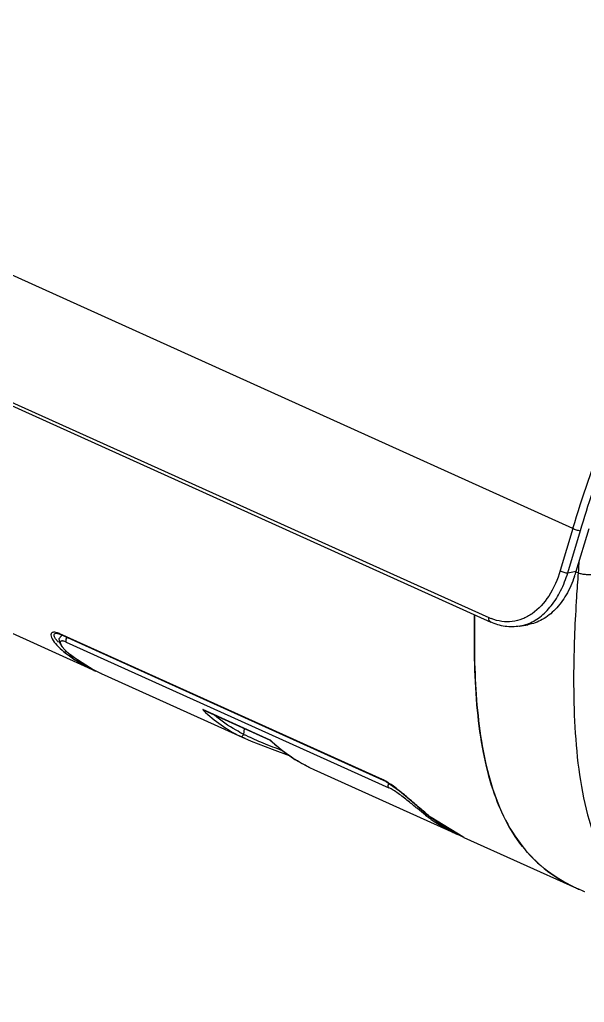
# Model space of a CAD drawing. Header units: metres. Extents: x 420822 to 421453, y 1458172 to 1458620.
# Drawn here: x 420945.513 to 420945.873, y 1458432.648 to 1458433.273 of the extents above; entities that cross this region are included whole.
import ezdxf

# ---------------------------------------------------------------- set-up
doc = ezdxf.new("R2010")
doc.units = ezdxf.units.M
doc.header["$MEASUREMENT"] = 0
for name, color, linetype in [('ASSEM_MEMBER_1', 7, 'CONTINUOUS'), ('BUILDING', 230, 'CONTINUOUS'), ('Standard', 7, 'CONTINUOUS')]:
    doc.layers.add(name, color=color, linetype=linetype)

# ---------------------------------------------------------------- blocks, each defined once
blk = doc.blocks.new('CCTV')
at = {"layer": 'ASSEM_MEMBER_1', "color": 7, "linetype": 'Continuous'}
for p, q in [((3.3494, 13.916), (0.847, 15.0462)), ((0.9748, 14.6646), (3.1355, 13.6887)), ((0.98, 14.653), (3.1405, 13.6773)), ((1.1995, 13.9754), (2.1334, 13.5536)), ((3.3494, 13.916), (3.3172, 13.809)), ((3.3361, 13.803), (3.3684, 13.9102)), ((3.3577, 13.8068), (3.3905, 13.9157)), ((3.3361, 13.803), (3.3577, 13.8068)), ((3.3625, 13.8024), (3.3569, 13.8048)), ((3.2136, 13.6671), (3.2348, 13.6708)), ((3.2136, 13.6671), (3.2142, 13.6672)), ((2.0333, 13.6492), (2.0335, 13.6493)), ((2.041, 13.6478), (2.0459, 13.6458)), ((2.8646, 13.2768), (2.0441, 13.6474)), ((2.0459, 13.6458), (2.046, 13.6458)), ((2.046, 13.6458), (2.8665, 13.2752)), ((2.0507, 13.6437), (2.0481, 13.6428)), ((2.0603, 13.6264), (2.8808, 13.2558)), ((2.0711, 13.5939), (2.0702, 13.5945)), ((2.0702, 13.5945), (2.0702, 13.5945)), ((2.1334, 13.5536), (2.1353, 13.5527)), ((2.149, 13.5465), (2.1483, 13.5468)), ((2.149, 13.5465), (2.1484, 13.5469)), ((2.149, 13.5465), (2.5153, 13.3811)), ((2.5794, 13.3771), (2.4076, 13.4548)), ((2.4102, 13.4532), (2.4076, 13.4548)), ((2.4102, 13.4532), (2.5794, 13.3768)), ((2.5121, 13.3916), (2.5135, 13.4066)), ((2.5044, 13.3862), (2.5033, 13.3867)), ((2.5152, 13.3812), (2.5044, 13.3862)), ((2.5796, 13.377), (2.5794, 13.3772)), ((2.5796, 13.377), (2.5794, 13.3771)), ((2.5794, 13.3768), (2.5794, 13.3771)), ((2.679, 13.3074), (2.6903, 13.3021)), ((2.6903, 13.3021), (3.0565, 13.1367)), ((2.8665, 13.2752), (2.8665, 13.2752)), ((2.8665, 13.2752), (2.874, 13.2714)), ((2.972, 13.1933), (2.9878, 13.1804)), ((2.9879, 13.1804), (2.9878, 13.1804)), ((2.9886, 13.18), (2.9879, 13.1805)), ((2.9886, 13.18), (2.9879, 13.1804)), ((2.9886, 13.18), (2.988, 13.1805)), ((3.0696, 13.1308), (2.9886, 13.18)), ((3.0542, 13.1377), (3.0598, 13.1357)), ((3.0721, 13.1296), (3.0696, 13.1308)), ((3.0721, 13.1296), (3.3584, 13.0003))]:
    blk.add_line(p, q, dxfattribs=at)
for points in [[(2.0336, 13.6493), (2.034, 13.6493), (2.041, 13.6478)], [(2.0481, 13.6428), (2.0417, 13.6345), (2.043, 13.6251), (2.0487, 13.6156), (2.0584, 13.6048), (2.0702, 13.5945)], [(2.0702, 13.5945), (2.1286, 13.5565), (2.149, 13.5466)], [(2.5043, 13.3862), (2.5307, 13.3744), (2.5844, 13.3538), (2.6273, 13.3382)], [(2.5794, 13.3768), (2.6066, 13.3529), (2.6419, 13.3279), (2.679, 13.3074)], [(2.874, 13.2714), (2.9081, 13.2476), (2.9285, 13.2306), (2.972, 13.1933)], [(2.9878, 13.1804), (3.0395, 13.1461), (3.0696, 13.1307)]]:
    blk.add_lwpolyline(points, dxfattribs=at)
for centre, radius, start, end in [((8.5624, 13.412), 5.2145, 175.3403, 175.7064), ((3.0577, 13.897), 0.3133, 340.6634, 343.269), ((3.1887, 13.8068), 0.1295, 245.725, 248.5739), ((3.1949, 13.7747), 0.1092, 280.1611, 284.4006), ((3.1942, 13.7774), 0.1119, 284.4171, 290.0133), ((2.2621, 13.8572), 0.3292, 230.8594, 233.9209), ((2.2003, 13.7544), 0.2061, 230.8602, 231.1558), ((2.2995, 13.9209), 0.4031, 244.2619, 245.677), ((2.2987, 13.9194), 0.4014, 244.5713, 244.9636), ((2.3007, 13.9237), 0.4061, 244.9642, 245.6745), ((6.1596, 13.529), 2.8085, 179.4028, 179.5851), ((2.3025, 13.9277), 0.4106, 245.6737, 245.9691), ((2.6443, 13.6891), 0.3332, 224.7055, 225.2297), ((2.6694, 13.6869), 0.3345, 241.9418, 243.1502), ((2.8352, 13.6379), 0.3653, 225.5885, 231.6245), ((2.837, 13.6402), 0.3681, 231.6237, 234.3056), ((2.8453, 13.2304), 0.0503, 65.3489, 67.3779), ((2.8384, 13.2155), 0.0667, 63.0238, 65.3297), ((3.2033, 13.4785), 0.3714, 231.9423, 234.1849), ((3.2306, 13.5231), 0.4238, 241.6519, 243.9975), ((3.2369, 13.5359), 0.4381, 243.9925, 245.339), ((3.255, 13.5343), 0.4441, 245.1108, 245.674), ((3.5329, 13.3866), 0.4238, 244.8505, 245.6956), ((3.5361, 13.3937), 0.4316, 245.6958, 246.4214), ((3.536, 13.3935), 0.4314, 245.6954, 246.4218), ((3.542, 13.4074), 0.4466, 246.4293, 248.5062), ((3.5419, 13.4071), 0.4462, 246.4296, 248.4834)]:
    blk.add_arc(centre, radius, start, end, dxfattribs=at)
for points, knots in [([(3.3494, 13.916), (3.3735, 13.9964), (3.428, 14.1592), (3.5191, 14.3567), (3.6137, 14.5086), (3.6977, 14.6171), (3.793, 14.7153), (3.8972, 14.8001), (4.0067, 14.8708), (4.1185, 14.9284), (4.2307, 14.9749), (4.3778, 15.0251), (4.5606, 15.0725), (4.7074, 15.1011), (4.7799, 15.1137)], [0, 0, 0, 0, 0.125757, 0.256877, 0.324694, 0.393423, 0.462025, 0.52925, 0.594283, 0.656951, 0.717429, 0.776099, 0.889703, 1, 1, 1, 1]), ([(3.3684, 13.9102), (3.3882, 13.9764), (3.4323, 14.1098), (3.5163, 14.3072), (3.6273, 14.4987), (3.7475, 14.6428), (3.8587, 14.7424), (3.9743, 14.8276), (4.1258, 14.9111), (4.3118, 14.9825), (4.4362, 15.0178), (4.4975, 15.0332)], [0, 0, 0, 0, 0.12284, 0.249665, 0.381092, 0.51507, 0.581392, 0.646253, 0.770304, 0.887535, 1, 1, 1, 1]), ([(3.3684, 13.9102), (3.3651, 13.9098), (3.3583, 13.9109), (3.352, 13.9138), (3.3494, 13.916)], [0, 0, 0, 0, 0.487856, 1, 1, 1, 1]), ([(3.3172, 13.809), (3.3103, 13.7861), (3.2927, 13.7446), (3.256, 13.7033), (3.2217, 13.6845), (3.1952, 13.6777), (3.1678, 13.678), (3.15, 13.6828), (3.1414, 13.6862)], [0, 0, 0, 0, 0.295756, 0.549788, 0.664684, 0.775154, 0.885505, 1, 1, 1, 1]), ([(3.3171, 13.8088), (3.3197, 13.8066), (3.3259, 13.8037), (3.3327, 13.8026), (3.3361, 13.803)], [0, 0, 0, 0, 0.498312, 1, 1, 1, 1]), ([(3.2325, 13.6722), (3.2442, 13.6764), (3.2673, 13.6895), (3.2963, 13.7191), (3.3201, 13.7577), (3.3314, 13.7872), (3.3361, 13.803)], [0, 0, 0, 0, 0.216605, 0.452886, 0.713965, 1, 1, 1, 1]), ([(3.3533, 13.7932), (3.3477, 13.7771), (3.3343, 13.7472), (3.3066, 13.7094), (3.2733, 13.6825), (3.2476, 13.673), (3.2348, 13.6708)], [0, 0, 0, 0, 0.288076, 0.548119, 0.782562, 1, 1, 1, 1]), ([(3.3625, 13.8024), (3.361, 13.782), (3.3554, 13.7007), (3.3519, 13.6192), (3.3513, 13.5582)], [0, 0, 0, 0, 0.251246, 1, 1, 1, 1]), ([(3.401, 13.7986), (3.398, 13.7981), (3.3913, 13.7975), (3.3811, 13.7979), (3.3712, 13.7995), (3.3651, 13.8013), (3.3625, 13.8024)], [0, 0, 0, 0, 0.232352, 0.513393, 0.78685, 1, 1, 1, 1]), ([(3.0992, 13.6959), (3.0984, 13.6595), (3.0981, 13.5873), (3.1029, 13.48), (3.1147, 13.3755), (3.1359, 13.2759), (3.1693, 13.184), (3.2179, 13.1042), (3.2818, 13.0414), (3.3324, 13.0121), (3.3584, 13.0003)], [0, 0, 0, 0, 0.138573, 0.275173, 0.408893, 0.538456, 0.662355, 0.779581, 0.891162, 1, 1, 1, 1]), ([(3.3527, 13.0029), (3.3288, 13.0142), (3.2829, 13.0413), (3.2243, 13.0974), (3.1777, 13.1681), (3.1432, 13.2522), (3.1193, 13.3484), (3.1048, 13.4555), (3.0982, 13.5722), (3.0983, 13.653), (3.0991, 13.6947)], [0, 0, 0, 0, 0.101546, 0.203079, 0.309401, 0.424609, 0.551082, 0.689543, 0.839572, 1, 1, 1, 1]), ([(3.1405, 13.6773), (3.1387, 13.6781), (3.1355, 13.6818), (3.1351, 13.6864), (3.1354, 13.6887)], [0, 0, 0, 0, 0.457419, 1, 1, 1, 1]), ([(3.2136, 13.6672), (3.2016, 13.6651), (3.1762, 13.6647), (3.152, 13.6721), (3.1405, 13.6772)], [0, 0, 0, 0, 0.491795, 1, 1, 1, 1]), ([(2.0312, 13.6514), (2.03, 13.6516), (2.0278, 13.6517), (2.0248, 13.651), (2.0226, 13.6496), (2.0209, 13.6465), (2.0213, 13.6412), (2.0255, 13.6312), (2.0366, 13.6173), (2.0478, 13.6073), (2.0543, 13.602)], [0, 0, 0, 0, 0.052684, 0.094797, 0.129895, 0.163409, 0.242223, 0.348244, 0.635525, 1, 1, 1, 1]), ([(2.0292, 13.6447), (2.0293, 13.6457), (2.0299, 13.6481), (2.0322, 13.649), (2.0333, 13.6492)], [0, 0, 0, 0, 0.479813, 1, 1, 1, 1]), ([(2.0343, 13.6333), (2.0328, 13.6353), (2.0306, 13.6388), (2.0292, 13.6429), (2.0292, 13.6447)], [0, 0, 0, 0, 0.578207, 1, 1, 1, 1]), ([(2.0387, 13.6496), (2.038, 13.6498), (2.0356, 13.6506), (2.0331, 13.6512), (2.0312, 13.6514)], [0, 0, 0, 0, 0.279469, 1, 1, 1, 1]), ([(2.0335, 13.6493), (2.0352, 13.6495), (2.0393, 13.6491), (2.0432, 13.6478), (2.0454, 13.6469)], [0, 0, 0, 0, 0.4118, 1, 1, 1, 1]), ([(2.0406, 13.6259), (2.04, 13.6265), (2.0378, 13.6289), (2.0357, 13.6314), (2.0343, 13.6333)], [0, 0, 0, 0, 0.267617, 1, 1, 1, 1]), ([(2.0441, 13.6474), (2.0436, 13.6476), (2.0418, 13.6484), (2.04, 13.6491), (2.0387, 13.6496)], [0, 0, 0, 0, 0.264786, 1, 1, 1, 1]), ([(2.0624, 13.6388), (2.0609, 13.6374), (2.0585, 13.6335), (2.0587, 13.6283), (2.0603, 13.6264)], [0, 0, 0, 0, 0.448826, 1, 1, 1, 1]), ([(2.0603, 13.6264), (2.0576, 13.6276), (2.0538, 13.6291), (2.0491, 13.6296), (2.0467, 13.6291), (2.0452, 13.6278), (2.0447, 13.6259), (2.0451, 13.6236), (2.046, 13.6211), (2.0475, 13.6183), (2.0503, 13.614), (2.0551, 13.6084), (2.0621, 13.6015), (2.0674, 13.5969), (2.0702, 13.5946)], [0, 0, 0, 0, 0.151879, 0.202876, 0.240199, 0.26994, 0.300496, 0.337638, 0.383278, 0.437413, 0.499523, 0.644463, 0.812818, 1, 1, 1, 1]), ([(2.0543, 13.602), (2.0547, 13.6018), (2.0568, 13.6013), (2.0591, 13.602), (2.0605, 13.603)], [0, 0, 0, 0, 0.211325, 1, 1, 1, 1]), ([(2.1483, 13.5468), (2.1415, 13.55), (2.1143, 13.5632), (2.0887, 13.5797), (2.0711, 13.5939)], [0, 0, 0, 0, 0.249792, 1, 1, 1, 1]), ([(3.3512, 13.5493), (3.3509, 13.5079), (3.3521, 13.4257), (3.362, 13.3042), (3.3833, 13.1876), (3.409, 13.1138), (3.4257, 13.0797)], [0, 0, 0, 0, 0.259217, 0.514188, 0.762361, 1, 1, 1, 1]), ([(2.4097, 13.4526), (2.4234, 13.439), (2.453, 13.4144), (2.4863, 13.3951), (2.5033, 13.3867)], [0, 0, 0, 0, 0.503087, 1, 1, 1, 1]), ([(2.5121, 13.3917), (2.5054, 13.395), (2.4789, 13.4089), (2.4541, 13.426), (2.437, 13.4406)], [0, 0, 0, 0, 0.249365, 1, 1, 1, 1]), ([(2.5033, 13.3867), (2.504, 13.3864), (2.5056, 13.3862), (2.5072, 13.3867), (2.5079, 13.3871)], [0, 0, 0, 0, 0.451222, 1, 1, 1, 1]), ([(2.5079, 13.3871), (2.5093, 13.3879), (2.5108, 13.3894), (2.5118, 13.3912), (2.5121, 13.3916)], [0, 0, 0, 0, 0.752851, 1, 1, 1, 1]), ([(2.6107, 13.35), (2.594, 13.3562), (2.5628, 13.3681), (2.5322, 13.3814), (2.5183, 13.3884)], [0, 0, 0, 0, 0.534091, 1, 1, 1, 1]), ([(2.6791, 13.3073), (2.6742, 13.3097), (2.6545, 13.3198), (2.6357, 13.3315), (2.6222, 13.3412)], [0, 0, 0, 0, 0.248958, 1, 1, 1, 1]), ([(2.882, 13.267), (2.8809, 13.2678), (2.8765, 13.2706), (2.872, 13.2732), (2.8686, 13.2749)], [0, 0, 0, 0, 0.265971, 1, 1, 1, 1]), ([(2.8808, 13.2558), (2.8795, 13.2573), (2.8789, 13.2615), (2.8804, 13.265), (2.8813, 13.2664)], [0, 0, 0, 0, 0.541935, 1, 1, 1, 1]), ([(2.9744, 13.186), (2.9674, 13.1914), (2.9527, 13.2034), (2.9298, 13.2222), (2.9094, 13.2382), (2.8928, 13.2495), (2.8847, 13.2541), (2.8808, 13.2558)], [0, 0, 0, 0, 0.227448, 0.485666, 0.761085, 0.890865, 1, 1, 1, 1]), ([(2.9071, 13.2486), (2.905, 13.2503), (2.8969, 13.2567), (2.8885, 13.2628), (2.882, 13.267)], [0, 0, 0, 0, 0.25925, 1, 1, 1, 1]), ([(2.935, 13.2253), (2.9328, 13.2272), (2.9236, 13.2351), (2.9143, 13.2429), (2.9071, 13.2486)], [0, 0, 0, 0, 0.246327, 1, 1, 1, 1]), ([(2.988, 13.1805), (2.9794, 13.1872), (2.9618, 13.2021), (2.9443, 13.2173), (2.935, 13.2253)], [0, 0, 0, 0, 0.46966, 1, 1, 1, 1]), ([(2.9743, 13.186), (2.9747, 13.1858), (2.9765, 13.1853), (2.9785, 13.186), (2.9798, 13.1868)], [0, 0, 0, 0, 0.203319, 1, 1, 1, 1]), ([(2.986, 13.1773), (2.9894, 13.1747), (3.0035, 13.165), (3.0181, 13.1562), (3.0294, 13.1501)], [0, 0, 0, 0, 0.251219, 1, 1, 1, 1])]:
    blk.add_open_spline(points, degree=3, knots=knots, dxfattribs=at)
for points in [[(2.0441, 13.6474), (2.0445, 13.6468), (2.0452, 13.6462), (2.0459, 13.6459)], [(2.046, 13.6458), (2.0469, 13.6455), (2.0479, 13.6453), (2.0488, 13.6455)], [(2.0682, 13.5912), (2.0864, 13.578), (2.106, 13.5665), (2.1264, 13.5568)], [(2.8665, 13.2753), (2.8658, 13.2756), (2.8651, 13.2762), (2.8646, 13.2768)], [(2.8693, 13.2749), (2.8684, 13.2748), (2.8674, 13.2749), (2.8666, 13.2753)]]:
    blk.add_open_spline(points, degree=3, dxfattribs=at)

msp = doc.modelspace()

# ---------------------------------------------------------------- hatches: boundary and pattern name
at = {"layer": 'BUILDING'}
h = msp.add_hatch(color=172, dxfattribs=at)
h.dxf.hatch_style = 1
h.set_gradient(color1=(0, 0, 204), color2=(255, 255, 0), name='CYLINDER')
h.paths.add_polyline_path([(420978.518, 1458475.843), (420976.961, 1458449.19), (420945.312, 1458450.837), (420942.85, 1458452.851), (420942.935, 1458454.287), (420917.336, 1458455.499), (420918.52, 1458478.917), (420952.308, 1458477.074), (420953.236, 1458477.708), (420953.375, 1458479.675), (420962.027, 1458480.342), (420966.848, 1458480.022), (420966.897, 1458476.549)])
h.paths.add_polyline_path([(421075.349, 1458478.061), (421077.671, 1458478.029), (421077.64, 1458475.772), (421075.347, 1458475.713)])
h.paths.add_polyline_path([(421138.169, 1458479.125), (421137.834, 1458474.226), (421147.812, 1458473.676), (421148.111, 1458478.591)])
h.paths.add_polyline_path([(421054.387, 1458432.55), (421057.471, 1458432.328), (421057.328, 1458429.249), (421054.207, 1458429.338)])
h.paths.add_polyline_path([(421030.689, 1458413.843), (421036.759, 1458413.164), (421036.429, 1458410.672), (421030.419, 1458411.454)])
h.paths.add_polyline_path([(421018.386, 1458408.231), (421019.656, 1458407.662), (421018.379, 1458404.095), (421017.073, 1458404.61)])
h.paths.add_polyline_path([(420924.109, 1458397.421), (420923.894, 1458394.317), (420933.901, 1458393.725), (420934.037, 1458396.829)], flags=17)
h.paths.add_polyline_path([(420917.51, 1458397.875), (420922.613, 1458397.523), (420922.338, 1458394.494), (420917.349, 1458394.807)], flags=17)
h.paths.add_polyline_path([(420921.819, 1458386.514), (420924.26, 1458386.239), (420924.011, 1458384.016), (420921.554, 1458384.261)])
h.paths.add_polyline_path([(420916.96, 1458386.207), (420919.083, 1458386.02), (420918.942, 1458384.468), (420916.809, 1458384.686)])
h.paths.add_polyline_path([(420912.6, 1458357.489), (420917.842, 1458357.07), (420917.558, 1458354.36), (420920.171, 1458354.333), (420921.08, 1458363.463), (420922.026, 1458375.5), (420919.477, 1458375.802), (420914.279, 1458376.169)])
h.paths.add_polyline_path([(420908.824, 1458375.299), (420912.138, 1458374.936), (420911.82, 1458371.572), (420908.515, 1458371.884)])
h.paths.add_polyline_path([(420942.665, 1458364.516), (420942.184, 1458360.738), (420958.977, 1458358.7), (420958.317, 1458353.706), (420971.091, 1458352.147), (420972.13, 1458360.978)])
h.paths.add_polyline_path([(420990.243, 1458343.259), (420996.501, 1458343.075), (420996.297, 1458336.867), (420990.038, 1458336.997)])
h.paths.add_polyline_path([(421006.439, 1458362.706), (421012.579, 1458362.031), (421011.219, 1458343.772), (421008.07405, 1458344.11774), (421007.832, 1458340.868), (421004.882, 1458341.307)])
edge = h.paths.add_edge_path()
edge.add_line((420946.328, 1458424.099), (420946.137, 1458420.471))
edge.add_line((420942.694, 1458424.202), (420946.328, 1458424.099))
edge.add_line((420942.503, 1458420.574), (420946.137, 1458420.471))
edge.add_line((420942.694, 1458424.202), (420942.503, 1458420.574))
edge.add_line((420916.96, 1458386.207), (420921.73344, 1458385.78654))
edge.add_line((420918.942, 1458384.468), (420921.554, 1458384.261))

# ---------------------------------------------------------------- block references
at = {"layer": 'Standard', "xscale": 0.25, "yscale": 0.25, "zscale": 0.25}
msp.add_blockref('CCTV', (420945.02807, 1458429.47028, 7.659), dxfattribs=at)

doc.saveas('drawing.dxf')
